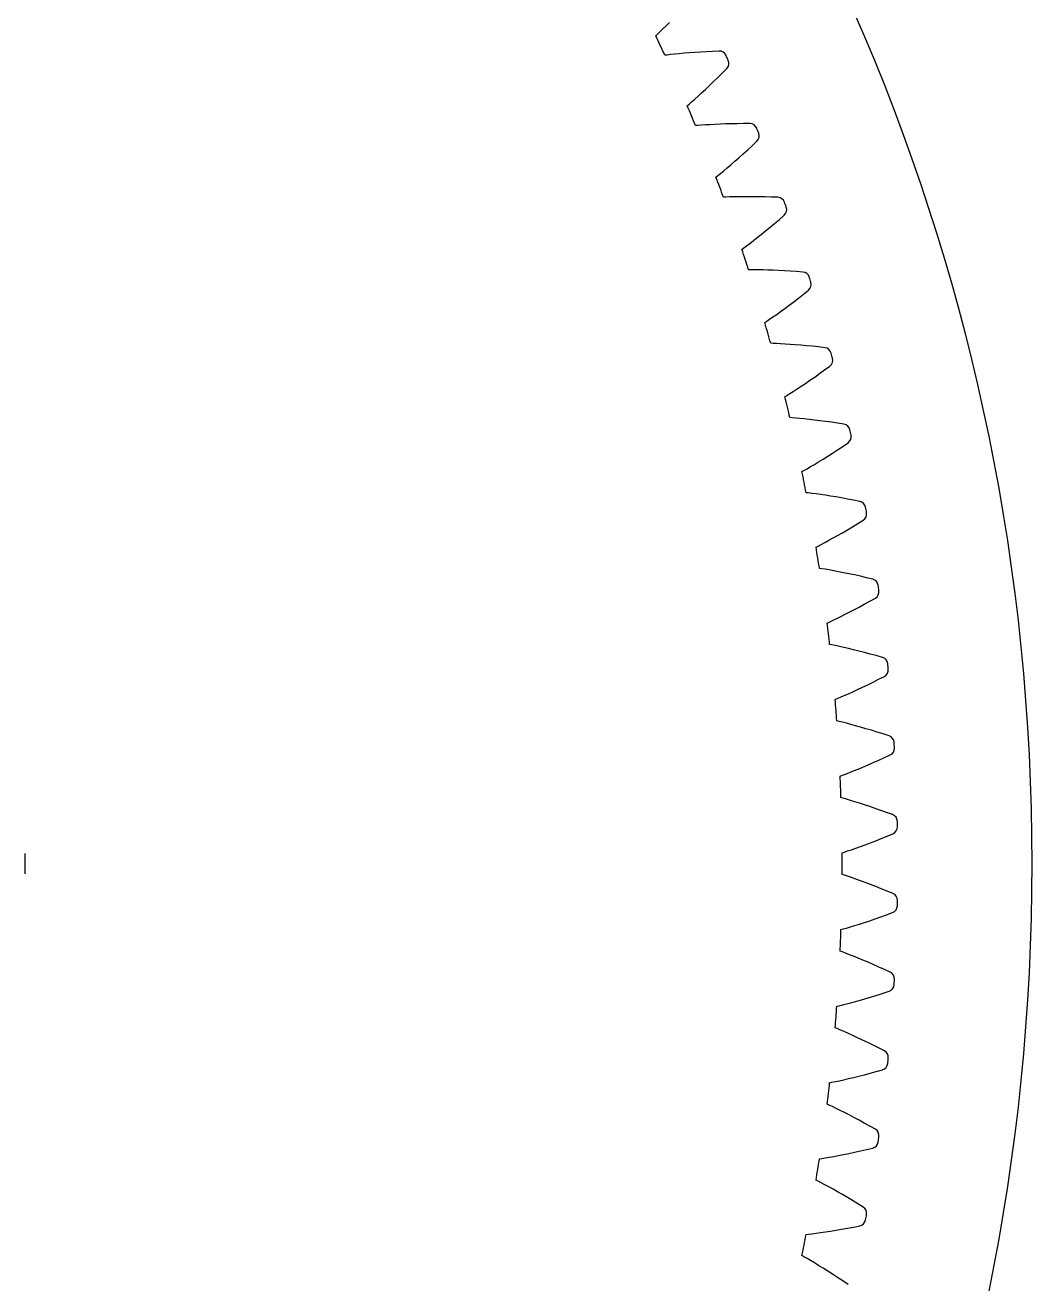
# Model space of a CAD drawing. Header units: millimetres. Extents: x -86 to 86, y -86 to 86.
# Drawn here: x 45 to 85.7, y -17 to 33.9 of the extents above; entities that cross this region are included whole.
import ezdxf

# ---------------------------------------------------------------- set-up
doc = ezdxf.new("R2010")
doc.units = ezdxf.units.MM

msp = doc.modelspace()

# ---------------------------------------------------------------- linework, layer by layer
at = {"layer": 'fixed_ring'}
for p, q in [((70.540404, 33.500967), (70.642199, 33.59807)), ((70.642199, 33.59807), (70.760675, 33.712494)), ((70.760675, 33.712494), (70.891221, 33.840329)), ((70.891221, 33.840329), (71.031327, 33.979571)), ((70.470568, 33.434997), (70.540404, 33.500967)), ((70.933745, 32.65987), (70.838345, 32.648567)), ((71.073529, 32.675741), (70.933745, 32.65987)), ((71.237299, 32.693311), (71.073529, 32.675741)), ((71.4191, 32.711546), (71.237299, 32.693311)), ((71.615784, 32.729806), (71.4191, 32.711546)), ((71.825357, 32.747621), (71.615784, 32.729806)), ((72.046431, 32.764624), (71.825357, 32.747621)), ((72.277974, 32.780508), (72.046431, 32.764624)), ((72.519188, 32.795011), (72.277974, 32.780508)), ((72.769433, 32.807905), (72.519188, 32.795011)), ((73.027887, 32.819644), (72.769433, 32.807905)), ((73.158192, 31.931615), (73.340342, 32.115347)), ((72.640899, 31.424649), (72.808063, 31.585649)), ((72.808063, 31.585649), (72.980694, 31.754744)), ((72.980694, 31.754744), (73.158192, 31.931615)), ((72.180548, 30.995187), (72.326079, 31.128748)), ((72.326079, 31.128748), (72.479931, 31.272163)), ((72.479931, 31.272163), (72.640899, 31.424649)), ((71.744113, 30.606899), (71.816516, 30.67004)), ((71.816516, 30.67004), (71.922091, 30.76302)), ((71.922091, 30.76302), (72.045022, 30.872643)), ((72.045022, 30.872643), (72.180548, 30.995187)), ((72.176108, 29.813971), (72.080333, 29.806469)), ((72.316412, 29.824272), (72.176108, 29.813971)), ((72.480751, 29.835317), (72.316412, 29.824272)), ((72.663133, 29.84631), (72.480751, 29.835317)), ((72.860387, 29.856735), (72.663133, 29.84631)), ((73.070503, 29.866205), (72.860387, 29.856735)), ((73.292078, 29.874405), (73.070503, 29.866205)), ((73.52407, 29.881071), (73.292078, 29.874405)), ((73.76567, 29.885973), (73.52407, 29.881071)), ((74.016229, 29.888908), (73.76567, 29.885973)), ((74.274946, 29.890362), (74.016229, 29.888908)), ((74.185453, 28.828181), (74.369843, 28.997855)), ((74.369843, 28.997855), (74.559154, 29.1742)), ((73.665901, 28.36589), (73.832803, 28.511856)), ((73.832803, 28.511856), (74.006236, 28.666082)), ((74.006236, 28.666082), (74.185453, 28.828181)), ((73.08826, 27.879327), (73.215452, 27.983976)), ((73.215452, 27.983976), (73.355743, 28.101035)), ((73.355743, 28.101035), (73.506468, 28.228705)), ((73.506468, 28.228705), (73.665901, 28.36589)), ((72.904216, 27.730405), (72.979072, 27.790618)), ((72.979072, 27.790618), (73.08826, 27.879327)), ((73.304345, 26.920929), (73.208347, 26.917241)), ((73.444947, 26.925644), (73.304345, 26.920929)), ((73.609595, 26.930147), (73.444947, 26.925644)), ((73.792271, 26.93388), (73.609595, 26.930147)), ((73.989783, 26.936455), (73.792271, 26.93388)), ((74.200109, 26.937564), (73.989783, 26.936455)), ((74.421835, 26.936949), (74.200109, 26.937564)), ((74.653909, 26.934386), (74.421835, 26.936949)), ((74.895513, 26.929679), (74.653909, 26.934386)), ((75.145991, 26.922651), (74.895513, 26.929679)), ((75.40456, 26.913818), (75.145991, 26.922651)), ((75.27291, 25.856034), (75.463899, 26.018243)), ((75.463899, 26.018243), (75.660071, 26.186922)), ((74.735389, 25.414764), (74.907963, 25.553979)), ((74.907963, 25.553979), (75.08739, 25.701189)), ((75.08739, 25.701189), (75.27291, 25.856034)), ((74.026232, 24.867253), (74.138861, 24.951551)), ((74.138861, 24.951551), (74.270113, 25.051061)), ((74.270113, 25.051061), (74.414947, 25.16245)), ((74.414947, 25.16245), (74.570629, 25.284026)), ((74.570629, 25.284026), (74.735389, 25.414764)), ((73.949042, 24.810064), (74.026232, 24.867253)), ((74.316672, 23.98532), (74.220604, 23.985451)), ((74.457351, 23.984442), (74.316672, 23.98532)), ((74.622048, 23.982395), (74.457351, 23.984442)), ((74.804728, 23.978863), (74.622048, 23.982395)), ((75.002186, 23.973583), (74.804728, 23.978863)), ((75.21239, 23.966329), (75.002186, 23.973583)), ((75.433916, 23.956899), (75.21239, 23.966329)), ((75.665704, 23.945113), (75.433916, 23.956899)), ((75.90693, 23.930804), (75.665704, 23.945113)), ((76.156931, 23.913823), (75.90693, 23.930804)), ((76.414945, 23.894717), (76.156931, 23.913823)), ((76.241345, 22.843003), (76.438632, 22.997491)), ((76.438632, 22.997491), (76.641355, 23.158238)), ((75.516878, 22.299368), (75.686705, 22.423452)), ((75.686705, 22.423452), (75.864677, 22.555697)), ((75.864677, 22.555697), (76.049815, 22.695656)), ((76.049815, 22.695656), (76.241345, 22.843003)), ((74.876939, 21.850492), (74.956342, 21.904568)), ((74.956342, 21.904568), (75.072233, 21.984321)), ((75.072233, 21.984321), (75.207338, 22.078534)), ((75.207338, 22.078534), (75.356485, 22.184077)), ((75.356485, 22.184077), (75.516878, 22.299368)), ((75.21149, 21.011785), (75.115503, 21.015736)), ((75.352023, 21.005315), (75.21149, 21.011785)), ((75.516508, 20.996721), (75.352023, 21.005315)), ((75.698903, 20.98593), (75.516508, 20.996721)), ((75.895996, 20.972804), (75.698903, 20.98593)), ((76.105745, 20.957199), (75.895996, 20.972804)), ((76.326721, 20.938969), (76.105745, 20.957199)), ((76.557857, 20.917977), (76.326721, 20.938969)), ((76.798323, 20.894089), (76.557857, 20.917977)), ((77.047451, 20.867182), (76.798323, 20.894089)), ((77.304502, 20.837834), (77.047451, 20.867182)), ((77.089226, 19.793854), (77.2925, 19.940376)), ((77.2925, 19.940376), (77.501453, 20.092936)), ((76.343719, 19.27945), (76.518346, 19.396685)), ((76.518346, 19.396685), (76.701434, 19.521749)), ((76.701434, 19.521749), (76.89199, 19.654237)), ((76.89199, 19.654237), (77.089226, 19.793854)), ((75.68644, 18.856371), (75.767931, 18.907247)), ((75.767931, 18.907247), (75.886901, 18.98233)), ((75.886901, 18.98233), (76.025644, 19.071097)), ((76.025644, 19.071097), (76.17887, 19.170627)), ((76.17887, 19.170627), (76.343719, 19.27945)), ((75.987383, 18.005027), (75.891629, 18.01279)), ((76.127547, 17.992974), (75.987383, 18.005027)), ((76.291561, 17.977848), (76.127547, 17.992974)), ((76.473383, 17.959814), (76.291561, 17.977848)), ((76.669798, 17.938863), (76.473383, 17.959814)), ((76.878761, 17.914931), (76.669798, 17.938863)), ((77.098837, 17.887931), (76.878761, 17.914931)), ((77.328956, 17.857765), (77.098837, 17.887931)), ((77.568283, 17.824337), (77.328956, 17.857765)), ((77.816144, 17.787546), (77.568283, 17.824337)), ((78.071824, 17.748002), (77.816144, 17.787546)), ((77.815214, 16.713405), (78.024152, 16.85173)), ((78.024152, 16.85173), (78.239005, 16.995863)), ((77.049845, 16.229048), (77.228995, 16.339247)), ((77.228995, 16.339247), (77.416911, 16.456933)), ((77.416911, 16.456933), (77.612583, 16.581741)), ((77.612583, 16.581741), (77.815214, 16.713405)), ((76.376266, 15.832434), (76.459715, 15.88003)), ((76.459715, 15.88003), (76.581576, 15.950324)), ((76.581576, 15.950324), (76.723738, 16.033505)), ((76.723738, 16.033505), (76.8808, 16.126865)), ((76.8808, 16.126865), (77.049845, 16.229048)), ((76.643124, 14.969798), (76.547755, 14.981363)), ((76.782699, 14.952183), (76.643124, 14.969798)), ((76.945981, 14.930548), (76.782699, 14.952183)), ((77.126942, 14.905299), (76.945981, 14.930548)), ((77.322369, 14.876556), (77.126942, 14.905299)), ((77.530215, 14.844336), (77.322369, 14.876556)), ((77.749044, 14.808607), (77.530215, 14.844336)), ((77.977782, 14.769317), (77.749044, 14.808607)), ((78.21559, 14.7264), (77.977782, 14.769317)), ((78.461793, 14.679785), (78.21559, 14.7264)), ((78.715699, 14.630106), (78.461793, 14.679785)), ((78.41816, 13.60653), (78.632432, 13.736439)), ((78.632432, 13.736439), (78.852846, 13.871916)), ((77.63414, 13.152984), (77.817529, 13.255973)), ((77.817529, 13.255973), (78.009975, 13.366096)), ((78.009975, 13.366096), (78.210455, 13.483026)), ((78.210455, 13.483026), (78.41816, 13.60653)), ((76.945325, 12.783463), (77.0306, 12.827703)), ((77.0306, 12.827703), (77.155159, 12.893097)), ((77.155159, 12.893097), (77.300517, 12.97056)), ((77.300517, 12.97056), (77.461166, 13.057602)), ((77.461166, 13.057602), (77.63414, 13.152984)), ((77.177677, 11.9109), (77.082843, 11.926246)), ((77.316441, 11.887749), (77.177677, 11.9109)), ((77.478734, 11.85964), (77.316441, 11.887749)), ((77.658548, 11.827217), (77.478734, 11.85964)), ((77.852678, 11.790727), (77.658548, 11.827217)), ((78.059079, 11.750269), (77.852678, 11.790727)), ((78.276314, 11.705869), (78.059079, 11.750269)), ((78.503309, 11.657516), (78.276314, 11.705869)), ((78.739223, 11.605178), (78.503309, 11.657516)), ((78.983378, 11.548812), (78.739223, 11.605178)), ((79.235108, 11.489078), (78.983378, 11.548812)), ((79.116378, 10.599427), (79.342003, 10.726034)), ((78.283017, 10.151739), (78.47969, 10.254124)), ((78.47969, 10.254124), (78.68466, 10.362991)), ((78.68466, 10.362991), (78.89711, 10.47814)), ((78.89711, 10.47814), (79.116378, 10.599427)), ((77.392718, 9.714278), (77.479685, 9.755093)), ((77.479685, 9.755093), (77.606745, 9.815483)), ((77.606745, 9.815483), (77.755067, 9.887107)), ((77.755067, 9.887107), (77.919049, 9.967693)), ((77.919049, 9.967693), (78.095679, 10.056122)), ((78.095679, 10.056122), (78.283017, 10.151739)), ((77.590196, 8.833167), (77.496047, 8.852272)), ((77.72793, 8.804518), (77.590196, 8.833167)), ((77.888977, 8.769979), (77.72793, 8.804518)), ((78.06736, 8.730433), (77.888977, 8.769979)), ((78.259885, 8.686254), (78.06736, 8.730433)), ((78.464515, 8.637622), (78.259885, 8.686254)), ((78.679813, 8.58462), (78.464515, 8.637622)), ((78.904706, 8.527281), (78.679813, 8.58462)), ((79.138353, 8.465606), (78.904706, 8.527281)), ((79.380074, 8.399577), (79.138353, 8.465606)), ((79.629231, 8.329883), (79.380074, 8.399577)), ((78.624724, 7.031453), (78.825312, 7.125938)), ((78.825312, 7.125938), (79.034448, 7.22657)), ((79.034448, 7.22657), (79.251308, 7.333182)), ((79.251308, 7.333182), (79.475224, 7.445656)), ((79.475224, 7.445656), (79.705705, 7.563192)), ((77.717737, 6.629733), (77.806257, 6.667059)), ((77.806257, 6.667059), (77.935618, 6.722349)), ((77.935618, 6.722349), (78.086671, 6.788019)), ((78.086671, 6.788019), (78.253727, 6.862022)), ((78.253727, 6.862022), (78.433733, 6.94336)), ((78.433733, 6.94336), (78.624724, 7.031453)), ((77.880029, 5.741468), (77.786714, 5.764301)), ((78.016515, 5.707366), (77.880029, 5.741468)), ((78.176062, 5.666451), (78.016515, 5.707366)), ((78.352731, 5.619844), (78.176062, 5.666451)), ((78.543348, 5.568046), (78.352731, 5.619844)), ((78.745882, 5.511317), (78.543348, 5.568046)), ((78.958903, 5.449798), (78.745882, 5.511317)), ((79.181339, 5.383563), (78.958903, 5.449798)), ((79.412349, 5.312648), (79.181339, 5.383563)), ((79.651254, 5.237061), (79.412349, 5.312648)), ((79.897443, 5.157517), (79.651254, 5.237061)), ((79.046295, 3.986485), (79.259266, 4.078722)), ((79.259266, 4.078722), (79.480194, 4.176628)), ((79.480194, 4.176628), (79.708404, 4.280112)), ((79.708404, 4.280112), (79.943376, 4.388392)), ((77.919868, 3.534706), (78.009803, 3.568482)), ((78.009803, 3.568482), (78.141259, 3.618586)), ((78.141259, 3.618586), (78.294803, 3.678199)), ((78.294803, 3.678199), (78.46467, 3.745502)), ((78.46467, 3.745502), (78.647767, 3.819618)), ((78.647767, 3.819618), (78.842109, 3.900049)), ((78.842109, 3.900049), (79.046295, 3.986485)), ((78.046718, 2.64069), (77.954384, 2.667215)), ((78.18174, 2.601189), (78.046718, 2.64069)), ((78.339534, 2.553964), (78.18174, 2.601189)), ((78.514211, 2.50037), (78.339534, 2.553964)), ((78.702618, 2.441034), (78.514211, 2.50037)), ((78.902736, 2.376298), (78.702618, 2.441034)), ((79.113143, 2.306359), (78.902736, 2.376298)), ((79.33277, 2.231333), (79.113143, 2.306359)), ((79.560778, 2.151289), (79.33277, 2.231333)), ((79.796489, 2.066265), (79.560778, 2.151289)), ((80.03932, 1.976995), (79.796489, 2.066265)), ((79.583405, 1.013471), (79.815549, 1.107799)), ((79.815549, 1.107799), (80.054639, 1.206652)), ((78.089998, 0.464263), (78.223343, 0.509101)), ((78.223343, 0.509101), (78.379135, 0.562562)), ((78.379135, 0.562562), (78.551543, 0.623059)), ((78.551543, 0.623059), (78.737442, 0.689837)), ((78.737442, 0.689837), (78.934829, 0.762478)), ((78.934829, 0.762478), (79.142289, 0.840728)), ((79.142289, 0.840728), (79.358759, 0.924426)), ((79.358759, 0.924426), (79.583405, 1.013471)), ((77.998792, 0.434089), (78.089998, 0.464263)), ((78.089998, -0.464263), (77.998792, -0.434089)), ((78.223343, -0.509101), (78.089998, -0.464263)), ((78.379135, -0.562562), (78.223343, -0.509101)), ((78.551543, -0.623059), (78.379135, -0.562562)), ((78.737442, -0.689837), (78.551543, -0.623059)), ((78.934829, -0.762478), (78.737442, -0.689837)), ((79.142289, -0.840728), (78.934829, -0.762478)), ((79.358759, -0.924426), (79.142289, -0.840728)), ((79.583405, -1.013471), (79.358759, -0.924426)), ((79.815549, -1.107799), (79.583405, -1.013471)), ((80.054639, -1.206652), (79.815549, -1.107799)), ((79.796489, -2.066265), (80.03932, -1.976995)), ((78.339534, -2.553964), (78.514211, -2.50037)), ((78.514211, -2.50037), (78.702618, -2.441034)), ((78.702618, -2.441034), (78.902736, -2.376298)), ((78.902736, -2.376298), (79.113143, -2.306359)), ((79.113143, -2.306359), (79.33277, -2.231333)), ((79.33277, -2.231333), (79.560778, -2.151289)), ((79.560778, -2.151289), (79.796489, -2.066265)), ((77.954384, -2.667215), (78.046718, -2.64069)), ((78.046718, -2.64069), (78.18174, -2.601189)), ((78.18174, -2.601189), (78.339534, -2.553964)), ((78.009803, -3.568482), (77.919868, -3.534706)), ((78.141259, -3.618586), (78.009803, -3.568482)), ((78.294803, -3.678199), (78.141259, -3.618586)), ((78.46467, -3.745502), (78.294803, -3.678199)), ((78.647767, -3.819618), (78.46467, -3.745502)), ((78.842109, -3.900049), (78.647767, -3.819618)), ((79.046295, -3.986485), (78.842109, -3.900049)), ((79.259266, -4.078722), (79.046295, -3.986485)), ((79.480194, -4.176628), (79.259266, -4.078722)), ((79.708404, -4.280112), (79.480194, -4.176628)), ((79.943376, -4.388392), (79.708404, -4.280112)), ((78.352731, -5.619844), (78.543348, -5.568046)), ((78.543348, -5.568046), (78.745882, -5.511317)), ((78.745882, -5.511317), (78.958903, -5.449798)), ((78.958903, -5.449798), (79.181339, -5.383563)), ((79.181339, -5.383563), (79.412349, -5.312648)), ((79.412349, -5.312648), (79.651254, -5.237061)), ((79.651254, -5.237061), (79.897443, -5.157517)), ((77.786714, -5.764301), (77.880029, -5.741468)), ((77.880029, -5.741468), (78.016515, -5.707366)), ((78.016515, -5.707366), (78.176062, -5.666451)), ((78.176062, -5.666451), (78.352731, -5.619844)), ((77.806257, -6.667059), (77.717737, -6.629733)), ((77.935618, -6.722349), (77.806257, -6.667059)), ((78.086671, -6.788019), (77.935618, -6.722349)), ((78.253727, -6.862022), (78.086671, -6.788019)), ((78.433733, -6.94336), (78.253727, -6.862022)), ((78.624724, -7.031453), (78.433733, -6.94336)), ((78.825312, -7.125938), (78.624724, -7.031453)), ((79.034448, -7.22657), (78.825312, -7.125938)), ((79.251308, -7.333182), (79.034448, -7.22657)), ((79.475224, -7.445656), (79.251308, -7.333182)), ((79.705705, -7.563192), (79.475224, -7.445656)), ((78.259885, -8.686254), (78.464515, -8.637622)), ((78.464515, -8.637622), (78.679813, -8.58462)), ((78.679813, -8.58462), (78.904706, -8.527281)), ((78.904706, -8.527281), (79.138353, -8.465606)), ((79.138353, -8.465606), (79.380074, -8.399577)), ((79.380074, -8.399577), (79.629231, -8.329883)), ((77.496047, -8.852272), (77.590196, -8.833167)), ((77.590196, -8.833167), (77.72793, -8.804518)), ((77.72793, -8.804518), (77.888977, -8.769979)), ((77.888977, -8.769979), (78.06736, -8.730433)), ((78.06736, -8.730433), (78.259885, -8.686254)), ((77.479685, -9.755093), (77.392718, -9.714278)), ((77.606745, -9.815483), (77.479685, -9.755093)), ((77.755067, -9.887107), (77.606745, -9.815483)), ((77.919049, -9.967693), (77.755067, -9.887107)), ((78.095679, -10.056122), (77.919049, -9.967693)), ((78.283017, -10.151739), (78.095679, -10.056122)), ((78.47969, -10.254124), (78.283017, -10.151739)), ((78.68466, -10.362991), (78.47969, -10.254124)), ((78.89711, -10.47814), (78.68466, -10.362991)), ((79.116378, -10.599427), (78.89711, -10.47814)), ((79.342003, -10.726034), (79.116378, -10.599427)), ((78.276314, -11.705869), (78.503309, -11.657516)), ((78.503309, -11.657516), (78.739223, -11.605178)), ((78.739223, -11.605178), (78.983378, -11.548812)), ((78.983378, -11.548812), (79.235108, -11.489078)), ((77.082843, -11.926246), (77.177677, -11.9109)), ((77.177677, -11.9109), (77.316441, -11.887749)), ((77.316441, -11.887749), (77.478734, -11.85964)), ((77.478734, -11.85964), (77.658548, -11.827217)), ((77.658548, -11.827217), (77.852678, -11.790727)), ((77.852678, -11.790727), (78.059079, -11.750269)), ((78.059079, -11.750269), (78.276314, -11.705869)), ((77.0306, -12.827703), (76.945325, -12.783463)), ((77.155159, -12.893097), (77.0306, -12.827703)), ((77.300517, -12.97056), (77.155159, -12.893097)), ((77.461166, -13.057602), (77.300517, -12.97056)), ((77.63414, -13.152984), (77.461166, -13.057602)), ((77.817529, -13.255973), (77.63414, -13.152984)), ((78.009975, -13.366096), (77.817529, -13.255973)), ((78.210455, -13.483026), (78.009975, -13.366096)), ((78.41816, -13.60653), (78.210455, -13.483026)), ((78.632432, -13.736439), (78.41816, -13.60653)), ((78.852846, -13.871916), (78.632432, -13.736439)), ((77.977782, -14.769317), (78.21559, -14.7264)), ((78.21559, -14.7264), (78.461793, -14.679785)), ((78.461793, -14.679785), (78.715699, -14.630106)), ((76.547755, -14.981363), (76.643124, -14.969798)), ((76.643124, -14.969798), (76.782699, -14.952183)), ((76.782699, -14.952183), (76.945981, -14.930548)), ((76.945981, -14.930548), (77.126942, -14.905299)), ((77.126942, -14.905299), (77.322369, -14.876556)), ((77.322369, -14.876556), (77.530215, -14.844336)), ((77.530215, -14.844336), (77.749044, -14.808607)), ((77.749044, -14.808607), (77.977782, -14.769317)), ((76.459715, -15.88003), (76.376266, -15.832434)), ((76.581576, -15.950324), (76.459715, -15.88003)), ((76.723738, -16.033505), (76.581576, -15.950324)), ((76.8808, -16.126865), (76.723738, -16.033505)), ((77.049845, -16.229048), (76.8808, -16.126865)), ((77.228995, -16.339247), (77.049845, -16.229048)), ((77.416911, -16.456933), (77.228995, -16.339247)), ((77.612583, -16.581741), (77.416911, -16.456933)), ((77.815214, -16.713405), (77.612583, -16.581741)), ((78.024152, -16.85173), (77.815214, -16.713405)), ((78.239005, -16.995863), (78.024152, -16.85173))]:
    msp.add_line(p, q, dxfattribs=at)
for centre, radius, start, end in [((0, 0), 78, 24.744425, 25.382157), ((73.037425, 32.519795), 0.3, 24.000942, 91.821854), ((0, 0), 80.25, 23.847159, 24.000942), ((73.124445, 32.323645), 0.3, 316.026247, 23.847159), ((0, 0), 78, 22.465944, 23.103676), ((74.272555, 29.590372), 0.3, 21.722461, 89.543373), ((0, 0), 80.25, 21.568678, 21.722461), ((74.351708, 29.390917), 0.3, 313.747766, 21.568678), ((0, 0), 78, 20.187463, 20.825195), ((75.390245, 26.614159), 0.3, 19.44398, 87.264892), ((75.461406, 26.411716), 0.3, 311.469285, 19.290197), ((0, 0), 80.25, 19.290197, 19.44398), ((0, 0), 78, 17.908982, 18.546714), ((76.388727, 23.595865), 0.3, 17.165499, 84.986411), ((76.451784, 23.390752), 0.3, 309.190804, 17.011716), ((0, 0), 80.25, 17.011716, 17.165499), ((0, 0), 78, 15.630501, 16.268233), ((77.266424, 20.54026), 0.3, 14.887018, 82.70793), ((77.321275, 20.332803), 0.3, 306.912323, 14.733235), ((0, 0), 80.25, 14.733235, 14.887018), ((0, 0), 78, 13.35202, 13.989752), ((78.021946, 17.452177), 0.3, 12.608537, 80.429449), ((78.068506, 17.242703), 0.3, 304.633842, 12.454754), ((0, 0), 80.25, 12.454754, 12.608537), ((0, 0), 78, 11.073539, 11.711271), ((78.654099, 14.336499), 0.3, 10.330056, 78.150968), ((0, 0), 80.25, 10.176273, 10.330056), ((78.692295, 14.125339), 0.3, 302.355361, 10.176273), ((0, 0), 78, 8.795058, 9.43279), ((79.161884, 11.198151), 0.3, 8.051575, 75.872487), ((0, 0), 80.25, 7.897792, 8.051575), ((79.191655, 10.98564), 0.3, 300.07688, 7.897792), ((0, 0), 78, 6.516577, 7.154309), ((79.544498, 8.042098), 0.3, 5.773094, 73.594006), ((79.565797, 7.828571), 0.3, 297.798399, 5.619311), ((0, 0), 80.25, 5.619311, 5.773094), ((0, 0), 78, 4.238096, 4.875828), ((79.801336, 4.873327), 0.3, 3.494613, 71.315525), ((79.814128, 4.659123), 0.3, 295.519918, 3.34083), ((0, 0), 80.25, 3.34083, 3.494613), ((0, 0), 78, 1.959615, 2.597347), ((79.931991, 1.696852), 0.3, 1.216132, 69.037044), ((0, 0), 80.25, 1.062349, 1.216132), ((79.936258, 1.482307), 0.3, 293.241437, 1.062349), ((0, 0), 78, 359.681134, 0.318866), ((79.936258, -1.482307), 0.3, 358.937651, 66.758563), ((0, 0), 80.25, 358.783868, 358.937651), ((79.931991, -1.696852), 0.3, 290.962956, 358.783868), ((0, 0), 78, 357.402653, 358.040385), ((79.814128, -4.659123), 0.3, 356.65917, 64.480082), ((79.801336, -4.873327), 0.3, 288.684475, 356.505387), ((0, 0), 80.25, 356.505387, 356.65917), ((0, 0), 78, 355.124172, 355.761904), ((79.565797, -7.828571), 0.3, 354.380689, 62.201601), ((79.544498, -8.042098), 0.3, 286.405994, 354.226906), ((0, 0), 80.25, 354.226906, 354.380689), ((0, 0), 78, 352.845691, 353.483423), ((79.191655, -10.98564), 0.3, 352.102208, 59.92312), ((0, 0), 80.25, 351.948425, 352.102208), ((79.161884, -11.198151), 0.3, 284.127513, 351.948425), ((0, 0), 78, 350.56721, 351.204942), ((78.692295, -14.125339), 0.3, 349.823727, 57.644639), ((0, 0), 80.25, 349.669944, 349.823727), ((78.654099, -14.336499), 0.3, 281.849032, 349.669944), ((0, 0), 78, 348.288729, 348.926461)]:
    msp.add_arc(centre, radius, start, end, dxfattribs=at)
at = {"layer": 'outer'}
msp.add_circle((0, 0), 85.663286, dxfattribs=at)
at = {"layer": 'thin_ring_external'}
msp.add_arc((-17.5, 0), 62.5, 359.627104, 0.372896, dxfattribs=at)

doc.saveas('drawing.dxf')
